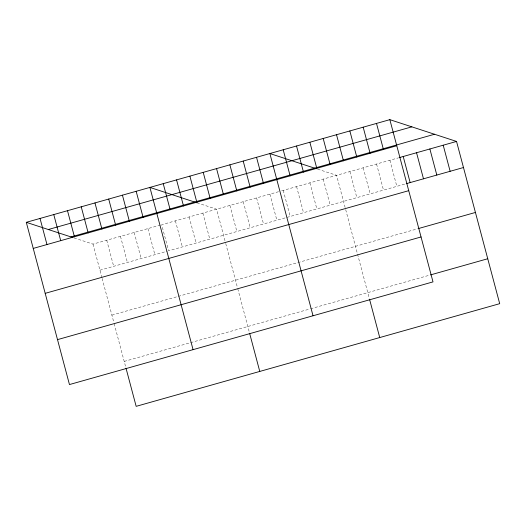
<?xml version="1.0" encoding="UTF-8"?>
<svg xmlns="http://www.w3.org/2000/svg" width="526" height="526" viewBox="0 0 526 526"><rect width="100%" height="100%" fill="white"/><g stroke="black" fill="none" stroke-linecap="round" stroke-linejoin="round"><path stroke-width="0.39" stroke-dasharray="2.63 1.97" d="M74.048 237.923L92.997 244.11L160.141 225.148M278.543 191.707L161.666 224.72L168.609 250.803L405.454 183.916M281.68 190.826L398.511 157.826M99.94 270.2L167.084 251.237M111.893 315.127L177.512 296.592M178.275 296.375L417.407 228.843M124.208 361.415L189.827 342.88M190.59 342.663L309.755 309.012M310.537 308.788L429.722 275.131M317.612 169.135L336.568 175.322L345.503 208.894M197.033 202.812L216.6 209.203L225.536 242.775M389.884 160.266L396.828 186.349M376.557 164.033L383.5 190.116M363.229 167.794L370.166 193.877M349.895 171.561L356.838 197.644M345.7 209.644L369.37 298.617M323.24 179.09L330.177 205.173M309.906 182.851L316.849 208.934M296.579 186.618L303.522 212.701M283.251 190.379L290.188 216.469M269.917 194.147L276.86 220.23M256.589 197.914L263.533 223.997M243.262 201.675L250.198 227.758M229.928 205.442L236.871 231.525M225.733 243.525L237.548 287.932M237.752 288.702L249.409 332.498M202.865 213.083L209.808 239.166M189.136 216.962L196.073 243.045M175.401 220.841L182.338 246.924M147.931 228.6L154.874 254.683M134.202 232.479L141.139 258.562M120.467 236.358L127.404 262.441M106.732 240.231L113.675 266.32M92.997 244.11L101.932 277.682M102.129 278.432L113.945 322.839M114.155 323.608L125.806 367.404"/><path stroke-width="0.79" d="M389.838 119.658L433.003 281.89L69.465 384.559L26.3 222.327L389.838 119.658L456.535 141.441L499.7 303.673L136.162 406.342L126.003 368.154M48.313 229.52L411.845 126.851M70.99 236.924L434.522 134.255M33.243 248.417L396.775 145.741M399.293 157.609L456.535 141.441M406.236 183.692L463.478 167.524M45.197 293.344L408.728 190.675M418.19 228.619L475.432 212.451M57.512 339.632L421.043 236.963M430.505 274.907L487.747 258.746M316.389 168.734L269.871 153.539L313.036 315.771M197.033 202.812L149.903 187.42L193.068 349.652M26.3 222.327L72.825 237.522M443.208 145.209L450.144 171.292M429.873 148.97L436.817 175.053M416.546 152.737L423.489 178.82M403.218 156.498L410.155 182.588M376.504 123.426L383.447 149.509M363.177 127.187L370.113 153.276M349.849 130.954L356.786 157.037M336.515 134.715L343.458 160.805M369.574 299.366L379.733 337.554M323.188 138.483L330.131 164.566M309.86 142.25L316.797 168.333M296.526 146.011L303.469 172.094M283.198 149.779L290.142 175.862M256.537 157.307L263.48 183.39M243.209 161.068L250.152 187.157M229.882 164.835L236.818 190.918M216.548 168.596L223.491 194.686M249.607 333.241L259.765 371.435M203.22 172.364L210.163 198.447M189.893 176.131L196.829 202.214M176.558 179.892L183.502 205.975M163.231 183.659L170.174 209.742M136.168 191.3L143.111 217.383M122.433 195.179L129.376 221.262M108.704 199.058L115.641 225.141M94.969 202.937L101.906 229.02M81.234 206.817L88.177 232.9M67.499 210.696L74.442 236.779M53.77 214.575L60.707 240.658M40.035 218.448L46.972 244.537"/></g></svg>
